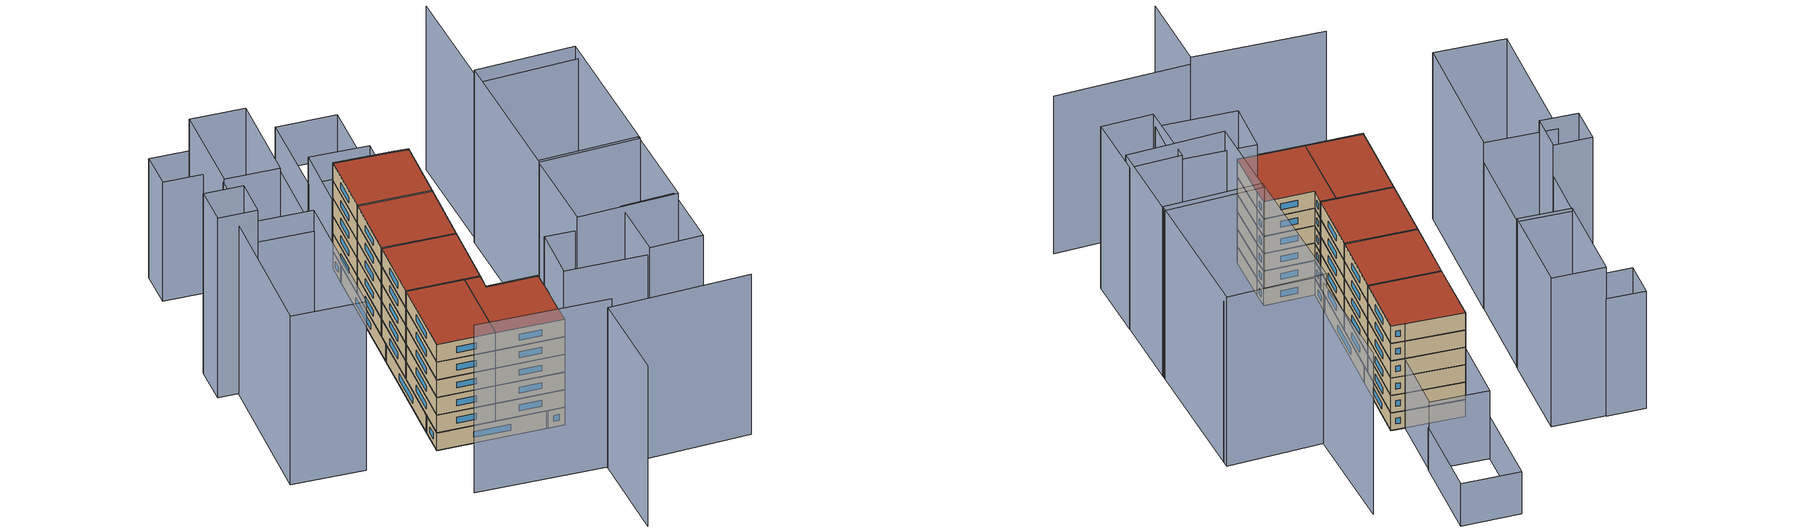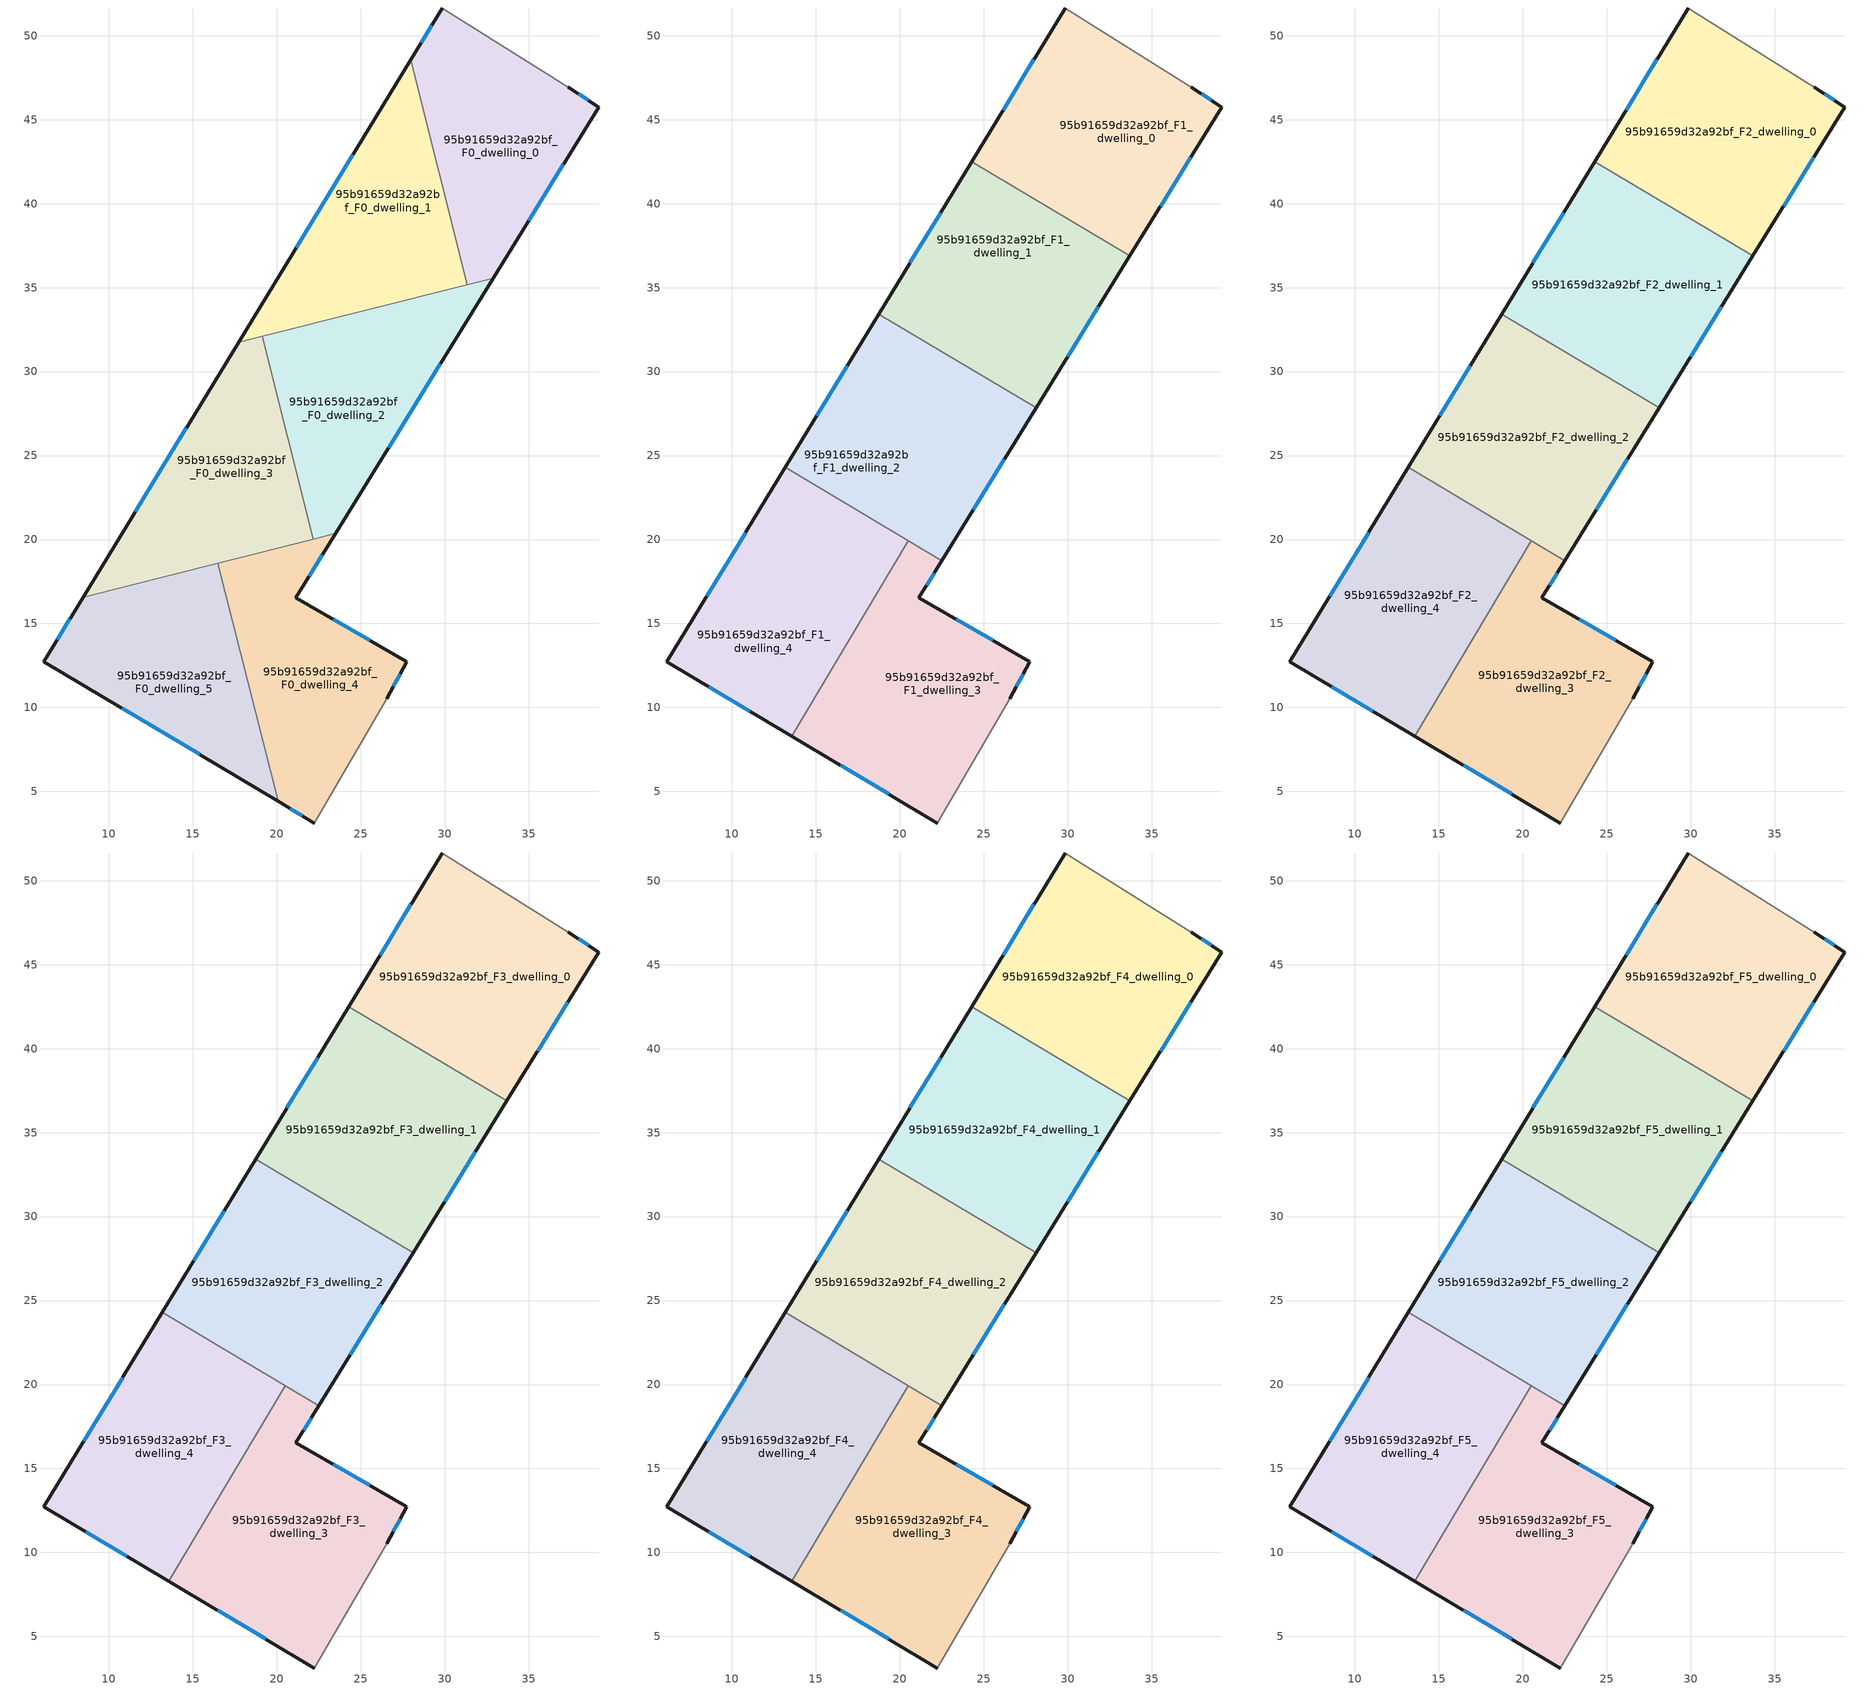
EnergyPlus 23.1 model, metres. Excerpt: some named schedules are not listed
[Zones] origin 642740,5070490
95b91659d32a92bf_F0_dwelling_0
 floor ground (EU_floor_Construction): 32.88,35.57 39.16,45.74 37.36,46.95 29.85,51.65 27.96,48.55 31.34,35.18 z0
 wall outside (EU_wall_Construction): 27.96,48.55 29.85,51.65 / 37.36,46.95 39.16,45.74 32.88,35.57 z0:3
 wall adiabatic (EU_wall_Construction): 29.85,51.65 37.36,46.95 z0:3
 wall to 95b91659d32a92bf_F0_dwelling_1 (EU_wall_Construction): 31.34,35.18 27.96,48.55 z0:3
 wall to 95b91659d32a92bf_F0_dwelling_2 (EU_wall_Construction): 32.88,35.57 31.34,35.18 z0:3
 window (EU_Window_Construction): 28.6,49.59 29.22,50.61 / 37.96,46.54 38.55,46.15 / 37.05,42.33 34.99,38.98 z1.01:1.99
95b91659d32a92bf_F0_dwelling_1
 floor ground (EU_floor_Construction): 31.34,35.18 27.96,48.55 17.71,31.74 z0
 wall outside (EU_wall_Construction): 17.71,31.74 27.96,48.55 z0:3
 wall to 95b91659d32a92bf_F0_dwelling_3 (EU_wall_Construction): 19.11,32.09 17.71,31.74 z0:3
 wall to 95b91659d32a92bf_F0_dwelling_2 (EU_wall_Construction): 31.34,35.18 19.12,32.09 z0:3
 window (EU_Window_Construction): 21.15,37.38 24.53,42.92 z1.01:1.99
95b91659d32a92bf_F0_dwelling_2
 floor ground (EU_floor_Construction): 23.5,20.36 32.88,35.57 19.11,32.09 22.16,20.03 z0
 wall outside (EU_wall_Construction): 32.88,35.57 23.5,20.36 z0:3
 wall to 95b91659d32a92bf_F0_dwelling_3 (EU_wall_Construction): 22.16,20.03 19.11,32.09 z0:3
 wall to 95b91659d32a92bf_F0_dwelling_4 (EU_wall_Construction): 23.5,20.36 22.16,20.03 z0:3
 window (EU_Window_Construction): 29.74,30.47 26.65,25.46 z1.01:1.99
95b91659d32a92bf_F0_dwelling_3
 floor ground (EU_floor_Construction): 22.16,20.03 19.11,32.09 17.71,31.74 8.46,16.56 z0
 wall outside (EU_wall_Construction): 8.46,16.56 17.71,31.74 z0:3
 wall to 95b91659d32a92bf_F0_dwelling_5 (EU_wall_Construction): 16.48,18.59 8.46,16.56 z0:3
 wall to 95b91659d32a92bf_F0_dwelling_4 (EU_wall_Construction): 22.16,20.02 16.48,18.59 z0:3
 window (EU_Window_Construction): 11.56,21.65 14.61,26.65 z1.01:1.99
95b91659d32a92bf_F0_dwelling_4
 floor ground (EU_floor_Construction): 22.23,3.12 26.54,10.52 27.74,12.72 21.14,16.53 23.5,20.36 16.48,18.59 20.06,4.41 z0
 wall outside (EU_wall_Construction): 22.23,3.12 20.06,4.41 / 23.5,20.36 21.14,16.53 27.74,12.72 26.54,10.52 z0:3
 wall adiabatic (EU_wall_Construction): 26.54,10.52 22.23,3.12 z0:3
 wall to 95b91659d32a92bf_F0_dwelling_5 (EU_wall_Construction): 20.06,4.41 16.48,18.59 z0:3
 window (EU_Window_Construction): 23.35,15.25 25.52,14 / 27.34,11.99 26.94,11.26 / 21.51,3.55 20.79,3.98 / 22.71,19.08 21.93,17.81 z1.01:1.99
95b91659d32a92bf_F0_dwelling_5
 floor ground (EU_floor_Construction): 20.06,4.41 16.48,18.59 8.46,16.56 6.12,12.73 z0
 wall outside (EU_wall_Construction): 20.06,4.41 6.12,12.73 8.46,16.56 z0:3
 window (EU_Window_Construction): 15.39,7.2 10.8,9.94 / 6.91,14.02 7.68,15.28 z1.01:1.99
 ceiling adiabatic (EU_roof_Construction): 16.48,18.59 17.44,14.8 13.56,8.3 6.12,12.73 8.46,16.56 z3
95b91659d32a92bf_F1_dwelling_0
 floor to 95b91659d32a92bf_F0_dwelling_0 (EU_floor_Construction): 33.69,36.89 39.16,45.74 37.36,46.95 29.85,51.65 27.96,48.55 30.42,38.84 z3
 floor to 95b91659d32a92bf_F0_dwelling_1 (EU_floor_Construction): 30.42,38.84 27.96,48.55 24.28,42.5 z3
 wall outside (EU_wall_Construction): 24.28,42.5 29.85,51.65 / 37.36,46.95 39.16,45.74 33.69,36.89 z3:6
 wall to 95b91659d32a92bf_F1_dwelling_1 (EU_wall_Construction): 33.69,36.89 24.28,42.5 z3:6
 wall adiabatic (EU_wall_Construction): 29.85,51.65 37.36,46.95 z3:6
 window (EU_Window_Construction): 37.32,42.77 35.53,39.86 / 26.15,45.57 27.98,48.58 / 37.96,46.54 38.55,46.15 z4.01:4.99
95b91659d32a92bf_F1_dwelling_1
 floor to 95b91659d32a92bf_F0_dwelling_1 (EU_floor_Construction): 31.34,35.18 30.42,38.84 24.28,42.5 18.74,33.42 20.42,32.42 z3
 floor to 95b91659d32a92bf_F0_dwelling_0 (EU_floor_Construction): 32.88,35.57 33.69,36.89 30.42,38.84 31.34,35.18 z3
 floor to 95b91659d32a92bf_F0_dwelling_2 (EU_floor_Construction): 28.11,27.83 32.88,35.57 20.42,32.42 z3
 wall outside (EU_wall_Construction): 18.74,33.42 24.28,42.5 / 33.69,36.89 28.11,27.83 z3:6
 wall to 95b91659d32a92bf_F1_dwelling_2 (EU_wall_Construction): 28.11,27.83 18.74,33.42 z3:6
 window (EU_Window_Construction): 20.6,36.47 22.42,39.46 / 31.82,33.85 29.98,30.87 z4.01:4.99
95b91659d32a92bf_F1_dwelling_2
 floor to 95b91659d32a92bf_F0_dwelling_3 (EU_floor_Construction): 22.16,20.03 19.11,32.09 17.71,31.74 13.17,24.29 20.87,19.7 z3
 floor to 95b91659d32a92bf_F0_dwelling_4 (EU_floor_Construction): 22.49,18.73 23.5,20.36 20.88,19.7 z3
 floor to 95b91659d32a92bf_F0_dwelling_1 (EU_floor_Construction): 20.42,32.42 18.74,33.42 17.71,31.74 z3
 floor to 95b91659d32a92bf_F0_dwelling_2 (EU_floor_Construction): 23.5,20.36 28.11,27.83 20.42,32.42 19.11,32.09 22.16,20.03 z3
 wall outside (EU_wall_Construction): 13.17,24.29 18.74,33.42 / 28.11,27.83 22.49,18.73 z3:6
 wall to 95b91659d32a92bf_F1_dwelling_4 (EU_wall_Construction): 20.5,19.93 13.17,24.29 z3:6
 wall to 95b91659d32a92bf_F1_dwelling_3 (EU_wall_Construction): 22.49,18.73 20.5,19.93 z3:6
 window (EU_Window_Construction): 15.04,27.36 16.87,30.36 / 26.23,24.78 24.38,21.78 z4.01:4.99
95b91659d32a92bf_F1_dwelling_3
 floor to 95b91659d32a92bf_F0_dwelling_4 (EU_floor_Construction): 22.23,3.12 26.54,10.52 27.74,12.72 21.14,16.53 22.49,18.73 20.88,19.7 20.27,19.55 17.44,14.8 20.06,4.41 z3
 floor to 95b91659d32a92bf_F0_dwelling_3 (EU_floor_Construction): 20.87,19.7 20.5,19.93 20.27,19.55 z3
 floor to 95b91659d32a92bf_F0_dwelling_5 (EU_floor_Construction): 20.06,4.41 17.44,14.8 13.56,8.3 z3
 wall outside (EU_wall_Construction): 22.23,3.12 13.56,8.29 / 22.49,18.73 21.14,16.53 27.74,12.72 26.54,10.52 z3:6
 wall to 95b91659d32a92bf_F1_dwelling_4 (EU_wall_Construction): 13.56,8.29 20.5,19.93 z3:6
 wall adiabatic (EU_wall_Construction): 26.54,10.52 22.23,3.12 z3:6
 window (EU_Window_Construction): 19.32,4.85 16.47,6.56 / 22.04,17.99 21.59,17.27 / 23.35,15.25 25.52,14 / 27.34,11.99 26.94,11.26 z4.01:4.99
95b91659d32a92bf_F1_dwelling_4
 floor to 95b91659d32a92bf_F0_dwelling_3 (EU_floor_Construction): 20.27,19.55 20.5,19.93 13.17,24.29 8.46,16.56 z3
 floor to 95b91659d32a92bf_F0_dwelling_4 (EU_floor_Construction): 17.44,14.8 20.27,19.55 16.48,18.59 z3
 floor adiabatic (EU_floor_Construction): 13.56,8.29 17.44,14.8 16.48,18.59 20.27,19.55 8.46,16.56 6.12,12.73 z3
 wall outside (EU_wall_Construction): 13.56,8.29 6.12,12.73 13.17,24.29 z3:6
 window (EU_Window_Construction): 11.06,9.78 8.62,11.24 / 8.49,16.61 10.81,20.42 z4.01:4.99
95b91659d32a92bf_F2_dwelling_0
 floor to 95b91659d32a92bf_F1_dwelling_0 (EU_floor_Construction): 33.69,36.89 39.16,45.74 37.36,46.95 29.85,51.65 24.28,42.5 z6
 wall outside (EU_wall_Construction): 24.28,42.5 29.85,51.65 / 37.36,46.95 39.16,45.74 33.69,36.89 z6:9
 wall to 95b91659d32a92bf_F2_dwelling_1 (EU_wall_Construction): 33.69,36.89 24.28,42.5 z6:9
 wall adiabatic (EU_wall_Construction): 29.85,51.65 37.36,46.95 z6:9
 window (EU_Window_Construction): 37.32,42.77 35.53,39.86 / 26.15,45.57 27.98,48.58 / 37.96,46.54 38.55,46.15 z7.01:7.99
95b91659d32a92bf_F2_dwelling_1
 floor to 95b91659d32a92bf_F1_dwelling_1 (EU_floor_Construction): 28.11,27.83 33.69,36.89 24.28,42.5 18.74,33.42 z6
 wall outside (EU_wall_Construction): 18.74,33.42 24.28,42.5 / 33.69,36.89 28.11,27.83 z6:9
 wall to 95b91659d32a92bf_F2_dwelling_2 (EU_wall_Construction): 28.11,27.83 18.74,33.42 z6:9
 window (EU_Window_Construction): 20.6,36.47 22.42,39.46 / 31.82,33.85 29.98,30.87 z7.01:7.99
95b91659d32a92bf_F2_dwelling_2
 floor to 95b91659d32a92bf_F1_dwelling_2 (EU_floor_Construction): 22.49,18.73 28.11,27.83 18.74,33.42 13.17,24.29 z6
 wall outside (EU_wall_Construction): 13.17,24.29 18.74,33.42 / 28.11,27.83 22.49,18.73 z6:9
 wall to 95b91659d32a92bf_F2_dwelling_4 (EU_wall_Construction): 20.5,19.93 13.17,24.29 z6:9
 wall to 95b91659d32a92bf_F2_dwelling_3 (EU_wall_Construction): 22.49,18.73 20.5,19.93 z6:9
 window (EU_Window_Construction): 15.04,27.36 16.87,30.36 / 26.23,24.78 24.38,21.78 z7.01:7.99
95b91659d32a92bf_F2_dwelling_3
 floor to 95b91659d32a92bf_F1_dwelling_3 (EU_floor_Construction): 22.23,3.12 26.54,10.52 27.74,12.72 21.14,16.53 22.49,18.73 20.5,19.93 13.56,8.29 z6
 wall outside (EU_wall_Construction): 22.23,3.12 13.56,8.29 / 22.49,18.73 21.14,16.53 27.74,12.72 26.54,10.52 z6:9
 wall to 95b91659d32a92bf_F2_dwelling_4 (EU_wall_Construction): 13.56,8.29 20.5,19.93 z6:9
 wall adiabatic (EU_wall_Construction): 26.54,10.52 22.23,3.12 z6:9
 window (EU_Window_Construction): 19.32,4.85 16.47,6.56 / 22.04,17.99 21.59,17.27 / 23.35,15.25 25.52,14 / 27.34,11.99 26.94,11.26 z7.01:7.99
95b91659d32a92bf_F2_dwelling_4
 floor to 95b91659d32a92bf_F1_dwelling_4 (EU_floor_Construction): 13.56,8.29 20.5,19.93 13.17,24.29 6.12,12.73 z6
 wall outside (EU_wall_Construction): 13.56,8.29 6.12,12.73 13.17,24.29 z6:9
 window (EU_Window_Construction): 11.06,9.78 8.62,11.24 / 8.49,16.61 10.81,20.42 z7.01:7.99
95b91659d32a92bf_F3_dwelling_0
 floor to 95b91659d32a92bf_F2_dwelling_0 (EU_floor_Construction): 33.69,36.89 39.16,45.74 37.36,46.95 29.85,51.65 24.28,42.5 z9
 wall outside (EU_wall_Construction): 24.28,42.5 29.85,51.65 / 37.36,46.95 39.16,45.74 33.69,36.89 z9:12
 wall to 95b91659d32a92bf_F3_dwelling_1 (EU_wall_Construction): 33.69,36.89 24.28,42.5 z9:12
 wall adiabatic (EU_wall_Construction): 29.85,51.65 37.36,46.95 z9:12
 window (EU_Window_Construction): 37.32,42.77 35.53,39.86 / 26.15,45.57 27.98,48.58 / 37.96,46.54 38.55,46.15 z10.01:10.99
95b91659d32a92bf_F3_dwelling_1
 floor to 95b91659d32a92bf_F2_dwelling_1 (EU_floor_Construction): 28.11,27.83 33.69,36.89 24.28,42.5 18.74,33.42 z9
 wall outside (EU_wall_Construction): 18.74,33.42 24.28,42.5 / 33.69,36.89 28.11,27.83 z9:12
 wall to 95b91659d32a92bf_F3_dwelling_2 (EU_wall_Construction): 28.11,27.83 18.74,33.42 z9:12
 window (EU_Window_Construction): 20.6,36.47 22.42,39.46 / 31.82,33.85 29.98,30.87 z10.01:10.99
95b91659d32a92bf_F3_dwelling_2
 floor to 95b91659d32a92bf_F2_dwelling_2 (EU_floor_Construction): 22.49,18.73 28.11,27.83 18.74,33.42 13.17,24.29 z9
 wall outside (EU_wall_Construction): 13.17,24.29 18.74,33.42 / 28.11,27.83 22.49,18.73 z9:12
 wall to 95b91659d32a92bf_F3_dwelling_4 (EU_wall_Construction): 20.5,19.93 13.17,24.29 z9:12
 wall to 95b91659d32a92bf_F3_dwelling_3 (EU_wall_Construction): 22.49,18.73 20.5,19.93 z9:12
 window (EU_Window_Construction): 15.04,27.36 16.87,30.36 / 26.23,24.78 24.38,21.78 z10.01:10.99
95b91659d32a92bf_F3_dwelling_3
 floor to 95b91659d32a92bf_F2_dwelling_3 (EU_floor_Construction): 22.23,3.12 26.54,10.52 27.74,12.72 21.14,16.53 22.49,18.73 20.5,19.93 13.56,8.29 z9
 wall outside (EU_wall_Construction): 22.23,3.12 13.56,8.29 / 22.49,18.73 21.14,16.53 27.74,12.72 26.54,10.52 z9:12
 wall to 95b91659d32a92bf_F3_dwelling_4 (EU_wall_Construction): 13.56,8.29 20.5,19.93 z9:12
 wall adiabatic (EU_wall_Construction): 26.54,10.52 22.23,3.12 z9:12
 window (EU_Window_Construction): 19.32,4.85 16.47,6.56 / 22.04,17.99 21.59,17.27 / 23.35,15.25 25.52,14 / 27.34,11.99 26.94,11.26 z10.01:10.99
95b91659d32a92bf_F3_dwelling_4
 floor to 95b91659d32a92bf_F2_dwelling_4 (EU_floor_Construction): 13.56,8.29 20.5,19.93 13.17,24.29 6.12,12.73 z9
 wall outside (EU_wall_Construction): 13.56,8.29 6.12,12.73 13.17,24.29 z9:12
 window (EU_Window_Construction): 11.06,9.78 8.62,11.24 / 8.49,16.61 10.81,20.42 z10.01:10.99
95b91659d32a92bf_F4_dwelling_0
 floor to 95b91659d32a92bf_F3_dwelling_0 (EU_floor_Construction): 33.69,36.89 39.16,45.74 37.36,46.95 29.85,51.65 24.28,42.5 z12
 wall outside (EU_wall_Construction): 24.28,42.5 29.85,51.65 / 37.36,46.95 39.16,45.74 33.69,36.89 z12:15
 wall to 95b91659d32a92bf_F4_dwelling_1 (EU_wall_Construction): 33.69,36.89 24.28,42.5 z12:15
 wall adiabatic (EU_wall_Construction): 29.85,51.65 37.36,46.95 z12:15
 window (EU_Window_Construction): 37.32,42.77 35.53,39.86 / 26.15,45.57 27.98,48.58 / 37.96,46.54 38.55,46.15 z13.01:13.99
95b91659d32a92bf_F4_dwelling_1
 floor to 95b91659d32a92bf_F3_dwelling_1 (EU_floor_Construction): 28.11,27.83 33.69,36.89 24.28,42.5 18.74,33.42 z12
 wall outside (EU_wall_Construction): 18.74,33.42 24.28,42.5 / 33.69,36.89 28.11,27.83 z12:15
 wall to 95b91659d32a92bf_F4_dwelling_2 (EU_wall_Construction): 28.11,27.83 18.74,33.42 z12:15
 window (EU_Window_Construction): 20.6,36.47 22.42,39.46 / 31.82,33.85 29.98,30.87 z13.01:13.99
95b91659d32a92bf_F4_dwelling_2
 floor to 95b91659d32a92bf_F3_dwelling_2 (EU_floor_Construction): 22.49,18.73 28.11,27.83 18.74,33.42 13.17,24.29 z12
 wall outside (EU_wall_Construction): 13.17,24.29 18.74,33.42 / 28.11,27.83 22.49,18.73 z12:15
 wall to 95b91659d32a92bf_F4_dwelling_4 (EU_wall_Construction): 20.5,19.93 13.17,24.29 z12:15
 wall to 95b91659d32a92bf_F4_dwelling_3 (EU_wall_Construction): 22.49,18.73 20.5,19.93 z12:15
 window (EU_Window_Construction): 15.04,27.36 16.87,30.36 / 26.23,24.78 24.38,21.78 z13.01:13.99
95b91659d32a92bf_F4_dwelling_3
 floor to 95b91659d32a92bf_F3_dwelling_3 (EU_floor_Construction): 22.23,3.12 26.54,10.52 27.74,12.72 21.14,16.53 22.49,18.73 20.5,19.93 13.56,8.29 z12
 wall outside (EU_wall_Construction): 22.23,3.12 13.56,8.29 / 22.49,18.73 21.14,16.53 27.74,12.72 26.54,10.52 z12:15
 wall to 95b91659d32a92bf_F4_dwelling_4 (EU_wall_Construction): 13.56,8.29 20.5,19.93 z12:15
 wall adiabatic (EU_wall_Construction): 26.54,10.52 22.23,3.12 z12:15
 window (EU_Window_Construction): 19.32,4.85 16.47,6.56 / 22.04,17.99 21.59,17.27 / 23.35,15.25 25.52,14 / 27.34,11.99 26.94,11.26 z13.01:13.99
95b91659d32a92bf_F4_dwelling_4
 floor to 95b91659d32a92bf_F3_dwelling_4 (EU_floor_Construction): 13.56,8.29 20.5,19.93 13.17,24.29 6.12,12.73 z12
 wall outside (EU_wall_Construction): 13.56,8.29 6.12,12.73 13.17,24.29 z12:15
 window (EU_Window_Construction): 11.06,9.78 8.62,11.24 / 8.49,16.61 10.81,20.42 z13.01:13.99
95b91659d32a92bf_F5_dwelling_0
 floor to 95b91659d32a92bf_F4_dwelling_0 (EU_floor_Construction): 33.69,36.89 39.16,45.74 37.36,46.95 29.85,51.65 24.28,42.5 z15
 wall outside (EU_wall_Construction): 24.28,42.5 29.85,51.65 / 37.36,46.95 39.16,45.74 33.69,36.89 z15:18
 wall to 95b91659d32a92bf_F5_dwelling_1 (EU_wall_Construction): 33.69,36.89 24.28,42.5 z15:18
 wall adiabatic (EU_wall_Construction): 29.85,51.65 37.36,46.95 z15:18
 window (EU_Window_Construction): 37.32,42.77 35.53,39.86 / 26.15,45.57 27.98,48.58 / 37.96,46.54 38.55,46.15 z16.01:16.99
 roof outside (EU_roof_Construction): 37.36,46.95 39.16,45.74 33.69,36.89 24.28,42.5 29.85,51.65 z18
95b91659d32a92bf_F5_dwelling_1
 floor to 95b91659d32a92bf_F4_dwelling_1 (EU_floor_Construction): 28.11,27.83 33.69,36.89 24.28,42.5 18.74,33.42 z15
 wall outside (EU_wall_Construction): 18.74,33.42 24.28,42.5 / 33.69,36.89 28.11,27.83 z15:18
 wall to 95b91659d32a92bf_F5_dwelling_2 (EU_wall_Construction): 28.11,27.83 18.74,33.42 z15:18
 window (EU_Window_Construction): 20.6,36.47 22.42,39.46 / 31.82,33.85 29.98,30.87 z16.01:16.99
 roof outside (EU_roof_Construction): 33.69,36.89 28.11,27.83 18.74,33.42 24.28,42.5 z18
95b91659d32a92bf_F5_dwelling_2
 floor to 95b91659d32a92bf_F4_dwelling_2 (EU_floor_Construction): 22.49,18.73 28.11,27.83 18.74,33.42 13.17,24.29 z15
 wall outside (EU_wall_Construction): 13.17,24.29 18.74,33.42 / 28.11,27.83 22.49,18.73 z15:18
 wall to 95b91659d32a92bf_F5_dwelling_4 (EU_wall_Construction): 20.5,19.93 13.17,24.29 z15:18
 wall to 95b91659d32a92bf_F5_dwelling_3 (EU_wall_Construction): 22.49,18.73 20.5,19.93 z15:18
 window (EU_Window_Construction): 15.04,27.36 16.87,30.36 / 26.23,24.78 24.38,21.78 z16.01:16.99
 roof outside (EU_roof_Construction): 28.11,27.83 22.49,18.73 13.17,24.29 18.74,33.42 z18
95b91659d32a92bf_F5_dwelling_3
 floor to 95b91659d32a92bf_F4_dwelling_3 (EU_floor_Construction): 22.23,3.12 26.54,10.52 27.74,12.72 21.14,16.53 22.49,18.73 20.5,19.93 13.56,8.29 z15
 wall outside (EU_wall_Construction): 22.23,3.12 13.56,8.29 / 22.49,18.73 21.14,16.53 27.74,12.72 26.54,10.52 z15:18
 wall to 95b91659d32a92bf_F5_dwelling_4 (EU_wall_Construction): 13.56,8.29 20.5,19.93 z15:18
 wall adiabatic (EU_wall_Construction): 26.54,10.52 22.23,3.12 z15:18
 window (EU_Window_Construction): 19.32,4.85 16.47,6.56 / 22.04,17.99 21.59,17.27 / 23.35,15.25 25.52,14 / 27.34,11.99 26.94,11.26 z16.01:16.99
 roof outside (EU_roof_Construction): 22.49,18.73 21.14,16.53 27.74,12.72 26.54,10.52 22.23,3.12 13.56,8.29 20.5,19.93 z18
95b91659d32a92bf_F5_dwelling_4
 floor to 95b91659d32a92bf_F4_dwelling_4 (EU_floor_Construction): 13.56,8.29 20.5,19.93 13.17,24.29 6.12,12.73 z15
 wall outside (EU_wall_Construction): 13.56,8.29 6.12,12.73 13.17,24.29 z15:18
 window (EU_Window_Construction): 11.06,9.78 8.62,11.24 / 8.49,16.61 10.81,20.42 z16.01:16.99
 roof outside (EU_roof_Construction): 20.5,19.93 13.56,8.29 6.12,12.73 13.17,24.29 z18
shading: 37.12,5.68 44.19,1.99 / 44.19,1.99 39.24,-7.49 / 39.24,-7.49 32.17,-3.8 / 32.17,-3.8 37.12,5.68 z0:27.9; 32.54,-3.19 22.07,3.22 / 22.07,3.22 26.54,10.52 / 26.54,10.52 37.01,4.11 / 37.01,4.11 32.54,-3.19 z0:26.2; 50.11,13.49 43.41,0.6 / 43.41,0.6 30.06,7.53 / 30.06,7.53 36.75,20.43 / 36.75,20.43 50.11,13.49 z0:29; 11.32,-21.1 18.32,-7.93 / 18.32,-7.93 37.13,-17.95 z0:27.2; 1.82,2.32 18.88,-8.13 z0:28.5; 60.66,33.77 49.76,12.82 / 49.76,12.82 36.36,19.79 / 36.36,19.79 47.26,40.74 / 47.26,40.74 60.66,33.77 z0:29.2; 60.17,32.83 47.17,39.56 / 47.17,39.56 56.17,56.95 z0:27.8; 42.96,56.05 37.36,46.95 / 37.36,46.95 29.76,51.62 / 29.76,51.62 35.37,60.73 / 35.37,60.73 42.96,56.05 z0:11.7; 35.26,60.56 42.62,72.81 / 42.62,72.81 50.37,68.16 / 50.37,68.16 43.01,55.9 / 43.01,55.9 35.26,60.56 z0:7.3; 8.23,36.75 -3.7,17.21 / -3.7,17.21 -13.09,22.94 / -13.09,22.94 -1.16,42.48 / -1.16,42.48 8.23,36.75 z0:28.6; 4.37,46.21 1.22,40.93 / 1.22,40.93 -3.84,43.95 / -3.84,43.95 -0.69,49.23 / -0.69,49.23 4.37,46.21 z0:30.5; 16.04,49.45 8.19,36.67 / 8.19,36.67 1.16,40.99 / 1.16,40.99 9.01,53.77 / 9.01,53.77 16.04,49.45 z0:25.1; 9.04,53.66 16.85,66.57 / 16.85,66.57 23.85,62.33 / 23.85,62.33 16.04,49.42 / 16.04,49.42 9.04,53.66 z0:25.6; 8.74,64.57 11.84,69.67 / 11.84,69.67 16.95,66.57 / 16.95,66.57 13.84,61.46 / 13.84,61.46 8.74,64.57 z0:20.2
[Building]
EU S2 Campaign: North Axis=0; Terrain=City; Solar Distribution=FullExterior
[Site:Location]
Lyon-Bron: Latitude=45.75; Longitude=5; Time Zone=1; Elevation=198
[SizingPeriod:WeatherFileDays]
AnnualSizingPeriod: Begin Month=1; Begin Day of Month=1; End Month=12; End Day of Month=31; Day of Week for Start Day=Monday; Use Weather File Daylight Saving Period=No; Use Weather File Rain and Snow Indicators=No
[MATERIAL]
EU_InternalMass_Material: Roughness=MediumRough; Thickness=0.1; Conductivity=1; Density=1800; Specific Heat=900; Thermal Absorptance=0.9; Solar Absorptance=0.7; Visible Absorptance=0.7
[MATERIAL:NOMASS] Roughness=MediumRough; Thermal Absorptance=0.9; Solar Absorptance=0.7; Visible Absorptance=0.7
Name | Thermal Resistance
EU_wall_NoMass | 2.13739
EU_roof_NoMass | 2.58516
EU_floor_NoMass | 2.09377
[WINDOWMATERIAL:SIMPLEGLAZINGSYSTEM]
EU_Window_SimpleGlazing: UFactor=1.70574; Solar Heat Gain Coefficient=0.63; Visible Transmittance=0.63
[CONSTRUCTION]
EU_wall_Construction: EU_wall_NoMass
EU_roof_Construction: EU_roof_NoMass
EU_floor_Construction: EU_floor_NoMass
EU_InternalMass_Construction: EU_InternalMass_Material
EU_Window_Construction: EU_Window_SimpleGlazing
[ZONE] Type=1; Multiplier=1; Ceiling Height=autocalculate; Floor Area=autocalculate; Part of Total Floor Area=Yes
Name | Volume
95b91659d32a92bf_F0_dwelling_0 | 290.837
95b91659d32a92bf_F1_dwelling_0; 95b91659d32a92bf_F2_dwelling_0; 95b91659d32a92bf_F3_dwelling_0; 95b91659d32a92bf_F4_dwelling_0; 95b91659d32a92bf_F5_dwelling_0 | 349.036
95b91659d32a92bf_F0_dwelling_1 | 290.856
95b91659d32a92bf_F1_dwelling_1; 95b91659d32a92bf_F2_dwelling_1; 95b91659d32a92bf_F3_dwelling_1; 95b91659d32a92bf_F4_dwelling_1; 95b91659d32a92bf_F5_dwelling_1 | 349.023
95b91659d32a92bf_F0_dwelling_2 | 290.877
95b91659d32a92bf_F1_dwelling_2; 95b91659d32a92bf_F2_dwelling_2; 95b91659d32a92bf_F3_dwelling_2; 95b91659d32a92bf_F4_dwelling_2; 95b91659d32a92bf_F5_dwelling_2 | 349.032
95b91659d32a92bf_F0_dwelling_3; 95b91659d32a92bf_F0_dwelling_5 | 290.858
95b91659d32a92bf_F1_dwelling_3; 95b91659d32a92bf_F2_dwelling_3; 95b91659d32a92bf_F3_dwelling_3; 95b91659d32a92bf_F4_dwelling_3; 95b91659d32a92bf_F5_dwelling_3 | 349.051
95b91659d32a92bf_F0_dwelling_4 | 290.87
95b91659d32a92bf_F1_dwelling_4; 95b91659d32a92bf_F2_dwelling_4; 95b91659d32a92bf_F3_dwelling_4; 95b91659d32a92bf_F4_dwelling_4; 95b91659d32a92bf_F5_dwelling_4 | 349.031
[INTERNALMASS] Construction=EU_InternalMass_Construction
Name | Zone or ZoneList | Surface Area
95b91659d32a92bf_F0_dwelling_0_EU_InternalMass | 95b91659d32a92bf_F0_dwelling_0 | 96.9449
95b91659d32a92bf_F0_dwelling_1_EU_InternalMass | 95b91659d32a92bf_F0_dwelling_1 | 96.954
95b91659d32a92bf_F0_dwelling_2_EU_InternalMass | 95b91659d32a92bf_F0_dwelling_2 | 96.9565
95b91659d32a92bf_F0_dwelling_3_EU_InternalMass | 95b91659d32a92bf_F0_dwelling_3 | 96.9483
95b91659d32a92bf_F0_dwelling_4_EU_InternalMass | 95b91659d32a92bf_F0_dwelling_4 | 96.9569
95b91659d32a92bf_F0_dwelling_5_EU_InternalMass | 95b91659d32a92bf_F0_dwelling_5 | 96.9518
95b91659d32a92bf_F1_dwelling_0_EU_InternalMass | 95b91659d32a92bf_F1_dwelling_0 | 116.345
95b91659d32a92bf_F1_dwelling_1_EU_InternalMass | 95b91659d32a92bf_F1_dwelling_1 | 116.341
95b91659d32a92bf_F1_dwelling_2_EU_InternalMass | 95b91659d32a92bf_F1_dwelling_2 | 116.344
95b91659d32a92bf_F1_dwelling_3_EU_InternalMass | 95b91659d32a92bf_F1_dwelling_3 | 116.351
95b91659d32a92bf_F1_dwelling_4_EU_InternalMass | 95b91659d32a92bf_F1_dwelling_4 | 116.341
95b91659d32a92bf_F2_dwelling_0_EU_InternalMass | 95b91659d32a92bf_F2_dwelling_0 | 116.345
95b91659d32a92bf_F2_dwelling_1_EU_InternalMass | 95b91659d32a92bf_F2_dwelling_1 | 116.341
95b91659d32a92bf_F2_dwelling_2_EU_InternalMass | 95b91659d32a92bf_F2_dwelling_2 | 116.344
95b91659d32a92bf_F2_dwelling_3_EU_InternalMass | 95b91659d32a92bf_F2_dwelling_3 | 116.351
95b91659d32a92bf_F2_dwelling_4_EU_InternalMass | 95b91659d32a92bf_F2_dwelling_4 | 116.341
95b91659d32a92bf_F3_dwelling_0_EU_InternalMass | 95b91659d32a92bf_F3_dwelling_0 | 116.345
95b91659d32a92bf_F3_dwelling_1_EU_InternalMass | 95b91659d32a92bf_F3_dwelling_1 | 116.341
95b91659d32a92bf_F3_dwelling_2_EU_InternalMass | 95b91659d32a92bf_F3_dwelling_2 | 116.344
95b91659d32a92bf_F3_dwelling_3_EU_InternalMass | 95b91659d32a92bf_F3_dwelling_3 | 116.351
95b91659d32a92bf_F3_dwelling_4_EU_InternalMass | 95b91659d32a92bf_F3_dwelling_4 | 116.341
95b91659d32a92bf_F4_dwelling_0_EU_InternalMass | 95b91659d32a92bf_F4_dwelling_0 | 116.345
95b91659d32a92bf_F4_dwelling_1_EU_InternalMass | 95b91659d32a92bf_F4_dwelling_1 | 116.341
95b91659d32a92bf_F4_dwelling_2_EU_InternalMass | 95b91659d32a92bf_F4_dwelling_2 | 116.344
95b91659d32a92bf_F4_dwelling_3_EU_InternalMass | 95b91659d32a92bf_F4_dwelling_3 | 116.351
95b91659d32a92bf_F4_dwelling_4_EU_InternalMass | 95b91659d32a92bf_F4_dwelling_4 | 116.341
95b91659d32a92bf_F5_dwelling_0_EU_InternalMass | 95b91659d32a92bf_F5_dwelling_0 | 116.345
95b91659d32a92bf_F5_dwelling_1_EU_InternalMass | 95b91659d32a92bf_F5_dwelling_1 | 116.341
95b91659d32a92bf_F5_dwelling_2_EU_InternalMass | 95b91659d32a92bf_F5_dwelling_2 | 116.344
95b91659d32a92bf_F5_dwelling_3_EU_InternalMass | 95b91659d32a92bf_F5_dwelling_3 | 116.351
95b91659d32a92bf_F5_dwelling_4_EU_InternalMass | 95b91659d32a92bf_F5_dwelling_4 | 116.341
[OTHEREQUIPMENT] Fuel Type=Electricity; Design Level Calculation Method=Watts/Area; Power per Zone Floor Area=1; Fraction Latent=0; Fraction Radiant=0; Fraction Lost=0; Carbon Dioxide Generation Rate=0; EndUse Subcategory=EU_Step8_InternalGains
Name | Zone or ZoneList or Space or SpaceList | Schedule
EU_Step8_InternalGain_95b91659d32a92bf_F0_dwelling_0_f000 | 95b91659d32a92bf_F0_dwelling_0 | EU_Step8_GainSchedule_95b91659d32a92bf_F0_dwelling_0_f000
EU_Step8_InternalGain_95b91659d32a92bf_F0_dwelling_1_f000 | 95b91659d32a92bf_F0_dwelling_1 | EU_Step8_GainSchedule_95b91659d32a92bf_F0_dwelling_1_f000
EU_Step8_InternalGain_95b91659d32a92bf_F0_dwelling_2_f000 | 95b91659d32a92bf_F0_dwelling_2 | EU_Step8_GainSchedule_95b91659d32a92bf_F0_dwelling_2_f000
EU_Step8_InternalGain_95b91659d32a92bf_F0_dwelling_3_f000 | 95b91659d32a92bf_F0_dwelling_3 | EU_Step8_GainSchedule_95b91659d32a92bf_F0_dwelling_3_f000
EU_Step8_InternalGain_95b91659d32a92bf_F0_dwelling_4_f000 | 95b91659d32a92bf_F0_dwelling_4 | EU_Step8_GainSchedule_95b91659d32a92bf_F0_dwelling_4_f000
EU_Step8_InternalGain_95b91659d32a92bf_F0_dwelling_5_f000 | 95b91659d32a92bf_F0_dwelling_5 | EU_Step8_GainSchedule_95b91659d32a92bf_F0_dwelling_5_f000
EU_Step8_InternalGain_95b91659d32a92bf_F1_dwelling_0_f000 | 95b91659d32a92bf_F1_dwelling_0 | EU_Step8_GainSchedule_95b91659d32a92bf_F1_dwelling_0_f000
EU_Step8_InternalGain_95b91659d32a92bf_F1_dwelling_1_f000 | 95b91659d32a92bf_F1_dwelling_1 | EU_Step8_GainSchedule_95b91659d32a92bf_F1_dwelling_1_f000
EU_Step8_InternalGain_95b91659d32a92bf_F1_dwelling_2_f000 | 95b91659d32a92bf_F1_dwelling_2 | EU_Step8_GainSchedule_95b91659d32a92bf_F1_dwelling_2_f000
EU_Step8_InternalGain_95b91659d32a92bf_F1_dwelling_3_f000 | 95b91659d32a92bf_F1_dwelling_3 | EU_Step8_GainSchedule_95b91659d32a92bf_F1_dwelling_3_f000
EU_Step8_InternalGain_95b91659d32a92bf_F1_dwelling_4_f000 | 95b91659d32a92bf_F1_dwelling_4 | EU_Step8_GainSchedule_95b91659d32a92bf_F1_dwelling_4_f000
EU_Step8_InternalGain_95b91659d32a92bf_F2_dwelling_0_f000 | 95b91659d32a92bf_F2_dwelling_0 | EU_Step8_GainSchedule_95b91659d32a92bf_F2_dwelling_0_f000
EU_Step8_InternalGain_95b91659d32a92bf_F2_dwelling_1_f000 | 95b91659d32a92bf_F2_dwelling_1 | EU_Step8_GainSchedule_95b91659d32a92bf_F2_dwelling_1_f000
EU_Step8_InternalGain_95b91659d32a92bf_F2_dwelling_2_f000 | 95b91659d32a92bf_F2_dwelling_2 | EU_Step8_GainSchedule_95b91659d32a92bf_F2_dwelling_2_f000
EU_Step8_InternalGain_95b91659d32a92bf_F2_dwelling_3_f000 | 95b91659d32a92bf_F2_dwelling_3 | EU_Step8_GainSchedule_95b91659d32a92bf_F2_dwelling_3_f000
EU_Step8_InternalGain_95b91659d32a92bf_F2_dwelling_4_f000 | 95b91659d32a92bf_F2_dwelling_4 | EU_Step8_GainSchedule_95b91659d32a92bf_F2_dwelling_4_f000
EU_Step8_InternalGain_95b91659d32a92bf_F3_dwelling_0_f000 | 95b91659d32a92bf_F3_dwelling_0 | EU_Step8_GainSchedule_95b91659d32a92bf_F3_dwelling_0_f000
EU_Step8_InternalGain_95b91659d32a92bf_F3_dwelling_1_f000 | 95b91659d32a92bf_F3_dwelling_1 | EU_Step8_GainSchedule_95b91659d32a92bf_F3_dwelling_1_f000
EU_Step8_InternalGain_95b91659d32a92bf_F3_dwelling_2_f000 | 95b91659d32a92bf_F3_dwelling_2 | EU_Step8_GainSchedule_95b91659d32a92bf_F3_dwelling_2_f000
EU_Step8_InternalGain_95b91659d32a92bf_F3_dwelling_3_f000 | 95b91659d32a92bf_F3_dwelling_3 | EU_Step8_GainSchedule_95b91659d32a92bf_F3_dwelling_3_f000
EU_Step8_InternalGain_95b91659d32a92bf_F3_dwelling_4_f000 | 95b91659d32a92bf_F3_dwelling_4 | EU_Step8_GainSchedule_95b91659d32a92bf_F3_dwelling_4_f000
EU_Step8_InternalGain_95b91659d32a92bf_F4_dwelling_0_f000 | 95b91659d32a92bf_F4_dwelling_0 | EU_Step8_GainSchedule_95b91659d32a92bf_F4_dwelling_0_f000
EU_Step8_InternalGain_95b91659d32a92bf_F4_dwelling_1_f000 | 95b91659d32a92bf_F4_dwelling_1 | EU_Step8_GainSchedule_95b91659d32a92bf_F4_dwelling_1_f000
EU_Step8_InternalGain_95b91659d32a92bf_F4_dwelling_2_f000 | 95b91659d32a92bf_F4_dwelling_2 | EU_Step8_GainSchedule_95b91659d32a92bf_F4_dwelling_2_f000
EU_Step8_InternalGain_95b91659d32a92bf_F4_dwelling_3_f000 | 95b91659d32a92bf_F4_dwelling_3 | EU_Step8_GainSchedule_95b91659d32a92bf_F4_dwelling_3_f000
EU_Step8_InternalGain_95b91659d32a92bf_F4_dwelling_4_f000 | 95b91659d32a92bf_F4_dwelling_4 | EU_Step8_GainSchedule_95b91659d32a92bf_F4_dwelling_4_f000
EU_Step8_InternalGain_95b91659d32a92bf_F5_dwelling_0_f000 | 95b91659d32a92bf_F5_dwelling_0 | EU_Step8_GainSchedule_95b91659d32a92bf_F5_dwelling_0_f000
EU_Step8_InternalGain_95b91659d32a92bf_F5_dwelling_1_f000 | 95b91659d32a92bf_F5_dwelling_1 | EU_Step8_GainSchedule_95b91659d32a92bf_F5_dwelling_1_f000
EU_Step8_InternalGain_95b91659d32a92bf_F5_dwelling_2_f000 | 95b91659d32a92bf_F5_dwelling_2 | EU_Step8_GainSchedule_95b91659d32a92bf_F5_dwelling_2_f000
EU_Step8_InternalGain_95b91659d32a92bf_F5_dwelling_3_f000 | 95b91659d32a92bf_F5_dwelling_3 | EU_Step8_GainSchedule_95b91659d32a92bf_F5_dwelling_3_f000
EU_Step8_InternalGain_95b91659d32a92bf_F5_dwelling_4_f000 | 95b91659d32a92bf_F5_dwelling_4 | EU_Step8_GainSchedule_95b91659d32a92bf_F5_dwelling_4_f000
[ZONEVENTILATION:DESIGNFLOWRATE] Schedule=EU_AlwaysOn; Design Flow Rate Calculation Method=AirChanges/Hour; Air Changes per Hour=0.487355; Ventilation Type=Natural; Fan Pressure Rise=0; Fan Total Efficiency=1; Constant Term Coefficient=1; Temperature Term Coefficient=0; Velocity Term Coefficient=0; Velocity Squared Term Coefficient=0; Minimum Indoor Temperature=-100; Maximum Indoor Temperature=100; Delta Temperature=-100; Minimum Outdoor Temperature=-100; Maximum Outdoor Temperature=100; Maximum Wind Speed=40
Name | Zone or ZoneList or Space or SpaceList
EU_ConstantAir_95b91659d32a92bf_F0_dwelling_0 | 95b91659d32a92bf_F0_dwelling_0
EU_ConstantAir_95b91659d32a92bf_F0_dwelling_1 | 95b91659d32a92bf_F0_dwelling_1
EU_ConstantAir_95b91659d32a92bf_F0_dwelling_2 | 95b91659d32a92bf_F0_dwelling_2
EU_ConstantAir_95b91659d32a92bf_F0_dwelling_3 | 95b91659d32a92bf_F0_dwelling_3
EU_ConstantAir_95b91659d32a92bf_F0_dwelling_4 | 95b91659d32a92bf_F0_dwelling_4
EU_ConstantAir_95b91659d32a92bf_F0_dwelling_5 | 95b91659d32a92bf_F0_dwelling_5
EU_ConstantAir_95b91659d32a92bf_F1_dwelling_0 | 95b91659d32a92bf_F1_dwelling_0
EU_ConstantAir_95b91659d32a92bf_F1_dwelling_1 | 95b91659d32a92bf_F1_dwelling_1
EU_ConstantAir_95b91659d32a92bf_F1_dwelling_2 | 95b91659d32a92bf_F1_dwelling_2
EU_ConstantAir_95b91659d32a92bf_F1_dwelling_3 | 95b91659d32a92bf_F1_dwelling_3
EU_ConstantAir_95b91659d32a92bf_F1_dwelling_4 | 95b91659d32a92bf_F1_dwelling_4
EU_ConstantAir_95b91659d32a92bf_F2_dwelling_0 | 95b91659d32a92bf_F2_dwelling_0
EU_ConstantAir_95b91659d32a92bf_F2_dwelling_1 | 95b91659d32a92bf_F2_dwelling_1
EU_ConstantAir_95b91659d32a92bf_F2_dwelling_2 | 95b91659d32a92bf_F2_dwelling_2
EU_ConstantAir_95b91659d32a92bf_F2_dwelling_3 | 95b91659d32a92bf_F2_dwelling_3
EU_ConstantAir_95b91659d32a92bf_F2_dwelling_4 | 95b91659d32a92bf_F2_dwelling_4
EU_ConstantAir_95b91659d32a92bf_F3_dwelling_0 | 95b91659d32a92bf_F3_dwelling_0
EU_ConstantAir_95b91659d32a92bf_F3_dwelling_1 | 95b91659d32a92bf_F3_dwelling_1
EU_ConstantAir_95b91659d32a92bf_F3_dwelling_2 | 95b91659d32a92bf_F3_dwelling_2
EU_ConstantAir_95b91659d32a92bf_F3_dwelling_3 | 95b91659d32a92bf_F3_dwelling_3
EU_ConstantAir_95b91659d32a92bf_F3_dwelling_4 | 95b91659d32a92bf_F3_dwelling_4
EU_ConstantAir_95b91659d32a92bf_F4_dwelling_0 | 95b91659d32a92bf_F4_dwelling_0
EU_ConstantAir_95b91659d32a92bf_F4_dwelling_1 | 95b91659d32a92bf_F4_dwelling_1
EU_ConstantAir_95b91659d32a92bf_F4_dwelling_2 | 95b91659d32a92bf_F4_dwelling_2
EU_ConstantAir_95b91659d32a92bf_F4_dwelling_3 | 95b91659d32a92bf_F4_dwelling_3
EU_ConstantAir_95b91659d32a92bf_F4_dwelling_4 | 95b91659d32a92bf_F4_dwelling_4
EU_ConstantAir_95b91659d32a92bf_F5_dwelling_0 | 95b91659d32a92bf_F5_dwelling_0
EU_ConstantAir_95b91659d32a92bf_F5_dwelling_1 | 95b91659d32a92bf_F5_dwelling_1
EU_ConstantAir_95b91659d32a92bf_F5_dwelling_2 | 95b91659d32a92bf_F5_dwelling_2
EU_ConstantAir_95b91659d32a92bf_F5_dwelling_3 | 95b91659d32a92bf_F5_dwelling_3
EU_ConstantAir_95b91659d32a92bf_F5_dwelling_4 | 95b91659d32a92bf_F5_dwelling_4
[HVACTEMPLATE:ZONE:IDEALLOADSAIRSYSTEM] System Availability Schedule=EU_AlwaysOn; Maximum Heating Supply Air Temperature=50; Minimum Cooling Supply Air Temperature=13; Maximum Heating Supply Air Humidity Ratio=0.0156; Minimum Cooling Supply Air Humidity Ratio=0.0077; Heating Limit=NoLimit; Cooling Limit=NoLimit; Heating Availability Schedule=EU_AlwaysOn; Cooling Availability Schedule=EU_CoolingOff; Dehumidification Control Type=ConstantSensibleHeatRatio; Cooling Sensible Heat Ratio=0.7; Dehumidification Setpoint=60; Humidification Control Type=None; Humidification Setpoint=30; Outdoor Air Method=None; Outdoor Air Flow Rate per Person=0.00944; Outdoor Air Flow Rate per Zone Floor Area=0; Outdoor Air Flow Rate per Zone=0; Demand Controlled Ventilation Type=None; Outdoor Air Economizer Type=NoEconomizer; Heat Recovery Type=None; Sensible Heat Recovery Effectiveness=0.7; Latent Heat Recovery Effectiveness=0.65
Name | Template Thermostat
95b91659d32a92bf_F0_dwelling_0 | EU_HeatOnly_95b91659d32a92bf_F0_dwelling_0
95b91659d32a92bf_F0_dwelling_1 | EU_HeatOnly_95b91659d32a92bf_F0_dwelling_1
95b91659d32a92bf_F0_dwelling_2 | EU_HeatOnly_95b91659d32a92bf_F0_dwelling_2
95b91659d32a92bf_F0_dwelling_3 | EU_HeatOnly_95b91659d32a92bf_F0_dwelling_3
95b91659d32a92bf_F0_dwelling_4 | EU_HeatOnly_95b91659d32a92bf_F0_dwelling_4
95b91659d32a92bf_F0_dwelling_5 | EU_HeatOnly_95b91659d32a92bf_F0_dwelling_5
95b91659d32a92bf_F1_dwelling_0 | EU_HeatOnly_95b91659d32a92bf_F1_dwelling_0
95b91659d32a92bf_F1_dwelling_1 | EU_HeatOnly_95b91659d32a92bf_F1_dwelling_1
95b91659d32a92bf_F1_dwelling_2 | EU_HeatOnly_95b91659d32a92bf_F1_dwelling_2
95b91659d32a92bf_F1_dwelling_3 | EU_HeatOnly_95b91659d32a92bf_F1_dwelling_3
95b91659d32a92bf_F1_dwelling_4 | EU_HeatOnly_95b91659d32a92bf_F1_dwelling_4
95b91659d32a92bf_F2_dwelling_0 | EU_HeatOnly_95b91659d32a92bf_F2_dwelling_0
95b91659d32a92bf_F2_dwelling_1 | EU_HeatOnly_95b91659d32a92bf_F2_dwelling_1
95b91659d32a92bf_F2_dwelling_2 | EU_HeatOnly_95b91659d32a92bf_F2_dwelling_2
95b91659d32a92bf_F2_dwelling_3 | EU_HeatOnly_95b91659d32a92bf_F2_dwelling_3
95b91659d32a92bf_F2_dwelling_4 | EU_HeatOnly_95b91659d32a92bf_F2_dwelling_4
95b91659d32a92bf_F3_dwelling_0 | EU_HeatOnly_95b91659d32a92bf_F3_dwelling_0
95b91659d32a92bf_F3_dwelling_1 | EU_HeatOnly_95b91659d32a92bf_F3_dwelling_1
95b91659d32a92bf_F3_dwelling_2 | EU_HeatOnly_95b91659d32a92bf_F3_dwelling_2
95b91659d32a92bf_F3_dwelling_3 | EU_HeatOnly_95b91659d32a92bf_F3_dwelling_3
95b91659d32a92bf_F3_dwelling_4 | EU_HeatOnly_95b91659d32a92bf_F3_dwelling_4
95b91659d32a92bf_F4_dwelling_0 | EU_HeatOnly_95b91659d32a92bf_F4_dwelling_0
95b91659d32a92bf_F4_dwelling_1 | EU_HeatOnly_95b91659d32a92bf_F4_dwelling_1
95b91659d32a92bf_F4_dwelling_2 | EU_HeatOnly_95b91659d32a92bf_F4_dwelling_2
95b91659d32a92bf_F4_dwelling_3 | EU_HeatOnly_95b91659d32a92bf_F4_dwelling_3
95b91659d32a92bf_F4_dwelling_4 | EU_HeatOnly_95b91659d32a92bf_F4_dwelling_4
95b91659d32a92bf_F5_dwelling_0 | EU_HeatOnly_95b91659d32a92bf_F5_dwelling_0
95b91659d32a92bf_F5_dwelling_1 | EU_HeatOnly_95b91659d32a92bf_F5_dwelling_1
95b91659d32a92bf_F5_dwelling_2 | EU_HeatOnly_95b91659d32a92bf_F5_dwelling_2
95b91659d32a92bf_F5_dwelling_3 | EU_HeatOnly_95b91659d32a92bf_F5_dwelling_3
95b91659d32a92bf_F5_dwelling_4 | EU_HeatOnly_95b91659d32a92bf_F5_dwelling_4
[SIZING:ZONE] Zone Cooling Design Supply Air Temperature Input Method=SupplyAirTemperature; Zone Cooling Design Supply Air Temperature=13; Zone Heating Design Supply Air Temperature Input Method=SupplyAirTemperature; Zone Heating Design Supply Air Temperature=50; Zone Cooling Design Supply Air Humidity Ratio=0.008; Zone Heating Design Supply Air Humidity Ratio=0.008; Cooling Design Air Flow Method=DesignDay; Cooling Design Air Flow Rate=0; Cooling Minimum Air Flow per Zone Floor Area=0.000762; Cooling Minimum Air Flow=0; Cooling Minimum Air Flow Fraction=0.2; Heating Design Air Flow Method=DesignDay; Heating Design Air Flow Rate=0; Heating Maximum Air Flow per Zone Floor Area=0.002032; Heating Maximum Air Flow=0.141576; Heating Maximum Air Flow Fraction=0.3; Account for Dedicated Outdoor Air System=No; Dedicated Outdoor Air System Control Strategy=NeutralSupplyAir; Dedicated Outdoor Air Low Setpoint Temperature for Design=autosize; Dedicated Outdoor Air High Setpoint Temperature for Design=autosize; Zone Load Sizing Method=Sensible Load Only No Latent Load; Zone Latent Cooling Design Supply Air Humidity Ratio Input Method=HumidityRatioDifference; Zone Cooling Design Supply Air Humidity Ratio Difference=0.005; Zone Latent Heating Design Supply Air Humidity Ratio Input Method=HumidityRatioDifference; Zone Humidification Design Supply Air Humidity Ratio Difference=0.005
95b91659d32a92bf_F0_dwelling_0; 95b91659d32a92bf_F0_dwelling_1; 95b91659d32a92bf_F0_dwelling_2; 95b91659d32a92bf_F0_dwelling_3; 95b91659d32a92bf_F0_dwelling_4; 95b91659d32a92bf_F0_dwelling_5; 95b91659d32a92bf_F1_dwelling_0; 95b91659d32a92bf_F1_dwelling_1; 95b91659d32a92bf_F1_dwelling_2; 95b91659d32a92bf_F1_dwelling_3; 95b91659d32a92bf_F1_dwelling_4; 95b91659d32a92bf_F2_dwelling_0; 95b91659d32a92bf_F2_dwelling_1; 95b91659d32a92bf_F2_dwelling_2; 95b91659d32a92bf_F2_dwelling_3; 95b91659d32a92bf_F2_dwelling_4; 95b91659d32a92bf_F3_dwelling_0; 95b91659d32a92bf_F3_dwelling_1; 95b91659d32a92bf_F3_dwelling_2; 95b91659d32a92bf_F3_dwelling_3; 95b91659d32a92bf_F3_dwelling_4; 95b91659d32a92bf_F4_dwelling_0; 95b91659d32a92bf_F4_dwelling_1; 95b91659d32a92bf_F4_dwelling_2; 95b91659d32a92bf_F4_dwelling_3; 95b91659d32a92bf_F4_dwelling_4; 95b91659d32a92bf_F5_dwelling_0; 95b91659d32a92bf_F5_dwelling_1; 95b91659d32a92bf_F5_dwelling_2; 95b91659d32a92bf_F5_dwelling_3; 95b91659d32a92bf_F5_dwelling_4
[SCHEDULE:FILE] Column Number=1; Rows to Skip at Top=0; Number of Hours of Data=8760; Column Separator=Comma; Interpolate to Timestep=No; Minutes per Item=60; Adjust Schedule for Daylight Savings=Yes
Name | File
EU_Step8_GainSchedule_95b91659d32a92bf_F0_dwelling_0_f000 | ../../schedules/95b91659d32a92bf/95b91659d32a92bf_F0_dwelling_0_f000_gain.csv
EU_Step8_GainSchedule_95b91659d32a92bf_F0_dwelling_1_f000 | ../../schedules/95b91659d32a92bf/95b91659d32a92bf_F0_dwelling_1_f000_gain.csv
EU_Step8_GainSchedule_95b91659d32a92bf_F0_dwelling_2_f000 | ../../schedules/95b91659d32a92bf/95b91659d32a92bf_F0_dwelling_2_f000_gain.csv
EU_Step8_GainSchedule_95b91659d32a92bf_F0_dwelling_3_f000 | ../../schedules/95b91659d32a92bf/95b91659d32a92bf_F0_dwelling_3_f000_gain.csv
EU_Step8_GainSchedule_95b91659d32a92bf_F0_dwelling_4_f000 | ../../schedules/95b91659d32a92bf/95b91659d32a92bf_F0_dwelling_4_f000_gain.csv
EU_Step8_GainSchedule_95b91659d32a92bf_F0_dwelling_5_f000 | ../../schedules/95b91659d32a92bf/95b91659d32a92bf_F0_dwelling_5_f000_gain.csv
EU_Step8_GainSchedule_95b91659d32a92bf_F1_dwelling_0_f000 | ../../schedules/95b91659d32a92bf/95b91659d32a92bf_F1_dwelling_0_f000_gain.csv
EU_Step8_GainSchedule_95b91659d32a92bf_F1_dwelling_1_f000 | ../../schedules/95b91659d32a92bf/95b91659d32a92bf_F1_dwelling_1_f000_gain.csv
EU_Step8_GainSchedule_95b91659d32a92bf_F1_dwelling_2_f000 | ../../schedules/95b91659d32a92bf/95b91659d32a92bf_F1_dwelling_2_f000_gain.csv
EU_Step8_GainSchedule_95b91659d32a92bf_F1_dwelling_3_f000 | ../../schedules/95b91659d32a92bf/95b91659d32a92bf_F1_dwelling_3_f000_gain.csv
EU_Step8_GainSchedule_95b91659d32a92bf_F1_dwelling_4_f000 | ../../schedules/95b91659d32a92bf/95b91659d32a92bf_F1_dwelling_4_f000_gain.csv
EU_Step8_GainSchedule_95b91659d32a92bf_F2_dwelling_0_f000 | ../../schedules/95b91659d32a92bf/95b91659d32a92bf_F2_dwelling_0_f000_gain.csv
EU_Step8_GainSchedule_95b91659d32a92bf_F2_dwelling_1_f000 | ../../schedules/95b91659d32a92bf/95b91659d32a92bf_F2_dwelling_1_f000_gain.csv
EU_Step8_GainSchedule_95b91659d32a92bf_F2_dwelling_2_f000 | ../../schedules/95b91659d32a92bf/95b91659d32a92bf_F2_dwelling_2_f000_gain.csv
